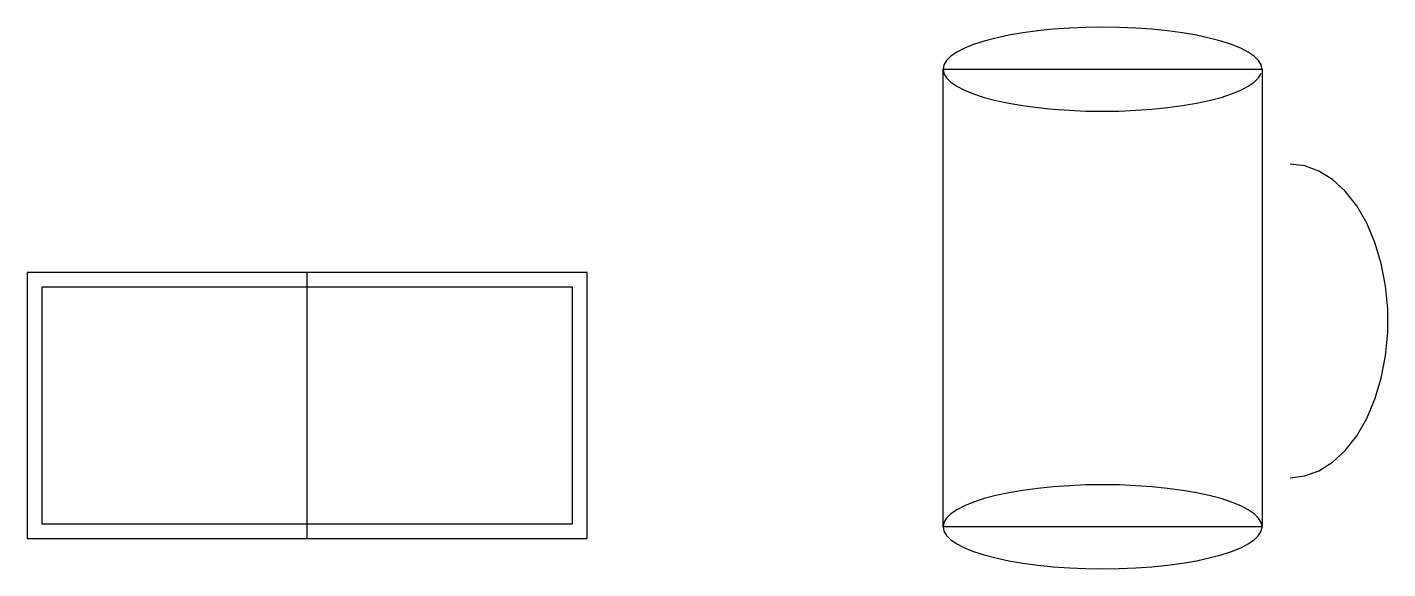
# Model space of a CAD drawing. Header units: millimetres. Extents: x 55 to 541, y 114 to 308.
import ezdxf

# ---------------------------------------------------------------- set-up
doc = ezdxf.new("R2010")
doc.units = ezdxf.units.MM
for name, color, linetype in [('ARTWORK_PRINT', 5, 'Continuous'), ('CENTER_REFERENCE', 8, 'Continuous'), ('PRODUCT_REFERENCE', 8, 'Continuous'), ('SAFE_REFERENCE', 8, 'Continuous')]:
    doc.layers.add(name, color=color, linetype=linetype)

msp = doc.modelspace()

# ---------------------------------------------------------------- linework, layer by layer
at = {"layer": 'ARTWORK_PRINT'}
msp.add_lwpolyline([(55, 125), (255, 125), (255, 220), (55, 220)], close=True, dxfattribs=at)
at = {"layer": 'CENTER_REFERENCE'}
msp.add_lwpolyline([(155, 125), (155, 220)], dxfattribs=at)
at = {"layer": 'PRODUCT_REFERENCE'}
for points in [[(496.2, 292.6), (495.89, 294.17), (494.95, 295.72), (493.41, 297.24), (491.27, 298.7), (488.56, 300.1), (485.31, 301.42), (481.56, 302.64), (477.34, 303.75), (472.7, 304.74), (467.7, 305.59), (462.38, 306.3), (456.81, 306.87), (451.05, 307.27), (445.16, 307.52), (439.2, 307.6), (433.24, 307.52), (427.35, 307.27), (421.59, 306.87), (416.02, 306.3), (410.7, 305.59), (405.7, 304.74), (401.06, 303.75), (396.84, 302.64), (393.09, 301.42), (389.84, 300.1), (387.13, 298.7), (384.99, 297.24), (383.45, 295.72), (382.51, 294.17), (382.2, 292.6), (382.51, 291.03), (383.45, 289.48), (384.99, 287.96), (387.13, 286.5), (389.84, 285.1), (393.09, 283.78), (396.84, 282.56), (401.06, 281.45), (405.7, 280.46), (410.7, 279.61), (416.02, 278.9), (421.59, 278.33), (427.35, 277.93), (433.24, 277.68), (439.2, 277.6), (445.16, 277.68), (451.05, 277.93), (456.81, 278.33), (462.38, 278.9), (467.7, 279.61), (472.7, 280.46), (477.34, 281.45), (481.56, 282.56), (485.31, 283.78), (488.56, 285.1), (491.27, 286.5), (493.41, 287.96), (494.95, 289.48), (495.89, 291.03)], [(506.2, 146.73), (511.42, 147.36), (516.52, 149.22), (521.39, 152.28), (525.92, 156.46), (530.01, 161.68), (533.56, 167.81), (536.51, 174.73), (538.78, 182.27), (540.32, 190.27), (541.1, 198.55), (541.1, 206.91), (540.32, 215.19), (538.78, 223.19), (536.51, 230.73), (533.56, 237.65), (530.01, 243.78), (525.92, 249), (521.39, 253.18), (516.52, 256.24), (511.42, 258.1), (506.2, 258.73)]]:
    msp.add_lwpolyline(points, dxfattribs=at)
for points in [[(382.2, 129.2), (382.2, 292.6), (496.2, 292.6), (496.2, 129.2)], [(496.2, 129.2), (495.89, 130.77), (494.95, 132.32), (493.41, 133.84), (491.27, 135.3), (488.56, 136.7), (485.31, 138.02), (481.56, 139.24), (477.34, 140.35), (472.7, 141.34), (467.7, 142.19), (462.38, 142.9), (456.81, 143.47), (451.05, 143.87), (445.16, 144.12), (439.2, 144.2), (433.24, 144.12), (427.35, 143.87), (421.59, 143.47), (416.02, 142.9), (410.7, 142.19), (405.7, 141.34), (401.06, 140.35), (396.84, 139.24), (393.09, 138.02), (389.84, 136.7), (387.13, 135.3), (384.99, 133.84), (383.45, 132.32), (382.51, 130.77), (382.2, 129.2), (382.51, 127.63), (383.45, 126.08), (384.99, 124.56), (387.13, 123.1), (389.84, 121.7), (393.09, 120.38), (396.84, 119.16), (401.06, 118.05), (405.7, 117.06), (410.7, 116.21), (416.02, 115.5), (421.59, 114.93), (427.35, 114.53), (433.24, 114.28), (439.2, 114.2), (445.16, 114.28), (451.05, 114.53), (456.81, 114.93), (462.38, 115.5), (467.7, 116.21), (472.7, 117.06), (477.34, 118.05), (481.56, 119.16), (485.31, 120.38), (488.56, 121.7), (491.27, 123.1), (493.41, 124.56), (494.95, 126.08), (495.89, 127.63)]]:
    msp.add_lwpolyline(points, close=True, dxfattribs=at)
at = {"layer": 'SAFE_REFERENCE'}
msp.add_lwpolyline([(60.23, 130.22), (249.78, 130.22), (249.78, 214.77), (60.23, 214.77)], close=True, dxfattribs=at)

doc.saveas('drawing.dxf')
